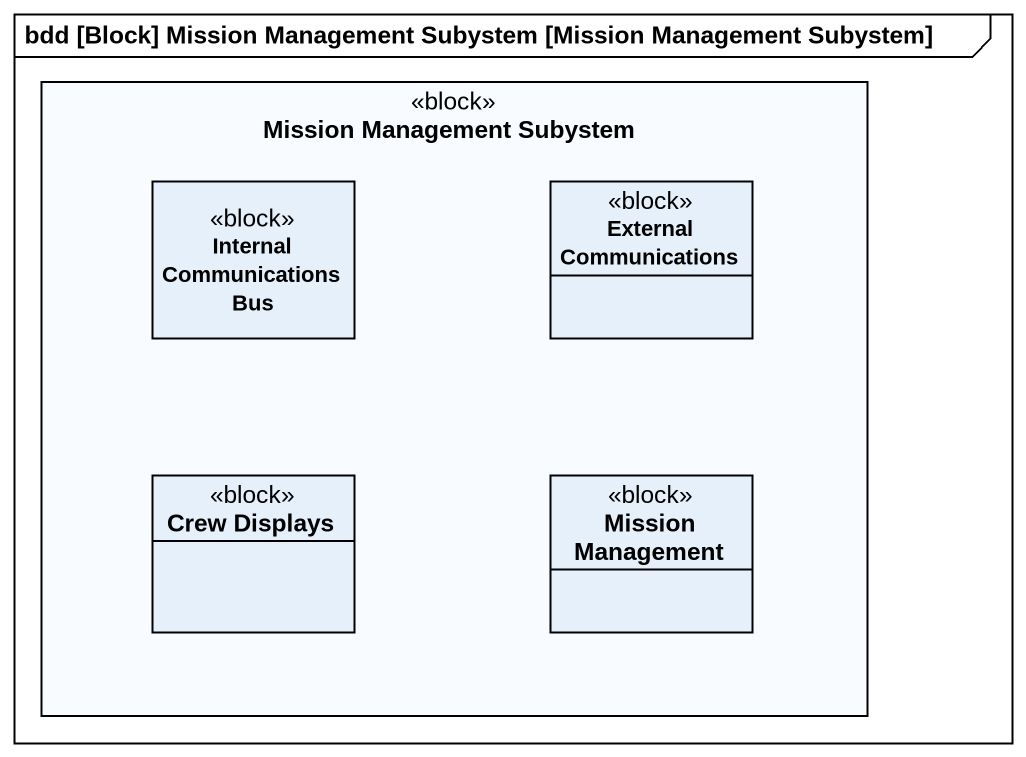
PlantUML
@startuml
mainframe bdd [Block] Mission Management Subystem [Mission Management Subystem]
hide circle
hide empty members
rectangle "Mission Management Subystem" as Mission_Management_Subystem <<block>> {
  class "Internal Communications Bus" as Internal_Communications_Bus <<block>>
  class "External Communications" as External_Communications <<block>>
  class "Crew Displays" as Crew_Displays <<block>>
  class "Mission Management" as Mission_Management <<block>>
}
@enduml
